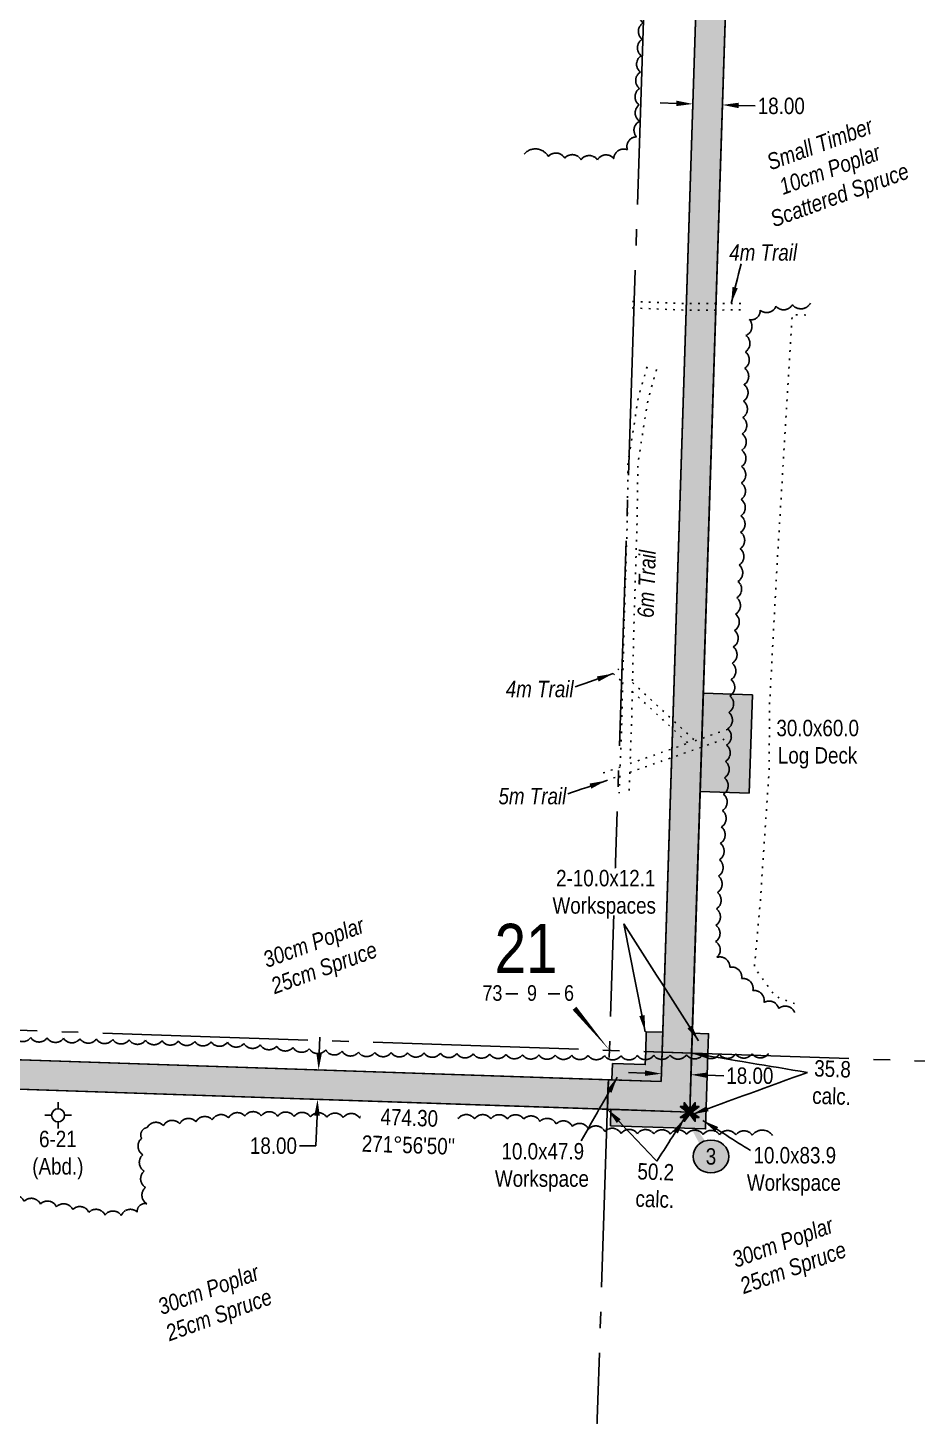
# Model space of a CAD drawing. Extents: x 350042 to 357443, y 6133812 to 6137998.
# Drawn here: x 352465 to 353007, y 6134611 to 6135457 of the extents above; entities that cross this region are included whole.
import ezdxf
from ezdxf.enums import TextEntityAlignment as Align

# ---------------------------------------------------------------- set-up
doc = ezdxf.new("R2010")
doc.units = 0
doc.header["$LTSCALE"] = 5
doc.header["$PDSIZE"] = 0.5
for name, pattern in [('0', [1, 1, 0]), ('foc-QUARTERLINE', [33, 25, -3, 2, -3]), ('foc-TOPO', [1, 0.2, -0.8])]:
    doc.linetypes.add(name, pattern=pattern)
doc.layers.get('Defpoints').update_dxf_attribs({"color": 9})
for name, color, linetype in [('10', 1, 'Continuous'), ('9', 3, 'Continuous'), ('DETAIL-T', 7, 'Continuous'), ('F-WS-S', 190, 'Continuous'), ('L-BD1', 253, 'Continuous'), ('L-MON', 1, 'Continuous'), ('L-SECLBL', 7, 'Continuous'), ('L-SECQ', 8, 'foc-QUARTERLINE'), ('P-ELEVATION', 7, 'Continuous'), ('P-IOP3', 10, 'Continuous'), ('P-IOP3-H', 21, 'Continuous'), ('P-IOP4', 10, 'Continuous'), ('P-IOP4-H', 21, 'Continuous'), ('P-IOP5', 10, 'Continuous'), ('P-IOP5-H', 21, 'Continuous'), ('P-LTO', 14, 'Continuous'), ('P-PROPOSED', 10, 'Continuous'), ('P-PROPOSED-H', 21, 'Continuous'), ('P-TEMP-BLUE-T', 146, 'Continuous'), ('P-TEMP-BLUE3', 146, 'Continuous'), ('P-TEMP-BLUE4', 146, 'Continuous'), ('P-TXT', 4, 'Continuous'), ('T-BUSH', 110, '0'), ('T-BUSH-T', 110, 'Continuous'), ('T-GENERAL', 48, 'foc-TOPO'), ('T-VEGETATION CHANGE', 104, 'foc-TOPO')]:
    doc.layers.add(name, color=color, linetype=linetype)
doc.layers.add('F-WS-T', color=190, linetype='Continuous', lineweight=9)
doc.layers.add('T-TEXT', color=48, linetype='Continuous', lineweight=18)
doc.layers.add('P-TEMP-BLUE-H3', color=7, linetype='Continuous', true_color=0x99e6ff)
doc.layers.add('P-TEMP-BLUE-H4', color=7, linetype='Continuous', true_color=0x99e6ff)
doc.styles.add('175L', font='ARIALN.TTF', dxfattribs={"height": 10})
doc.styles.add('80', font='ARIALN.TTF', dxfattribs={"height": 10})
doc.styles.add('80CG', font='ARIALN.TTF', dxfattribs={"height": 10})
doc.styles.add('80L', font='ARIALN.TTF', dxfattribs={"height": 10})
doc.styles.add('SIMPLEX', font='ARIALN.TTF')
doc.dimstyles.new('Compass 5 000', dxfattribs={"dimscale": 5, "dimtxt": 9, "dimasz": 2, "dimexe": 0.2, "dimexo": 0.0625, "dimgap": 0.5, "dimtad": 0, "dimtih": 1, "dimtoh": 1, "dimzin": 0, "dimdsep": 46, "dimtxsty": '80CG', "dimcen": 0.1, "dimse1": 1, "dimse2": 1, "dimclrd": 256, "dimclrt": 256, "dimaunit": 1, "dimadec": 4, "dimazin": 0, "dimtfac": 0.06, "dimtofl": 0, "dimtmove": 0, "dimatfit": 1, "dimfxl": 0.2, "dimtolj": 1, "dimtzin": 0, "dimlwd": -1, "dimarcsym": 0})

# ---------------------------------------------------------------- blocks, each defined once
blk = doc.blocks.new('L-SECLBL')
at = {"layer": '9', "color": 7}
for p, q in [((-5.08, -27.83), (-12.29, -27.83)), ((20.7, -27.83), (13.5, -27.83))]:
    blk.add_line(p, q, dxfattribs=at)
at = {"layer": '10', "color": 2, "style": 'SIMPLEX'}
blk.add_attdef('SEC', text='', height=30, dxfattribs=at).set_placement((0, 0), align=Align.MIDDLE)
at = {"layer": '10', "color": 5, "style": '80L'}
blk.add_attdef('TWP', text='', height=9.5, dxfattribs=at).set_placement((-14.43, -27.37), align=Align.MIDDLE_RIGHT)
blk.add_attdef('RGE', text='', height=9.5, dxfattribs=at).set_placement((3.62, -27.37), align=Align.MIDDLE_CENTER)
blk.add_attdef('MER', text='', height=9.5, dxfattribs=at).set_placement((23.17, -27.37), align=Align.MIDDLE_LEFT)
blk = doc.blocks.new('GABD')
for p, q in [((-0.81, 0), (-1.62, 0)), ((0, 0.81), (0, 1.62)), ((1.62, 0), (0.81, 0)), ((0, -0.81), (0, -1.62))]:
    blk.add_line(p, q)
blk.add_circle((0, 0), 0.8)
blk = doc.blocks.new('TEMP')
h = blk.add_hatch(color=255)
h.dxf.hatch_style = 1
h.paths.add_polyline_path([(0, 0.25), (-0.67, 1.15), (-0.67, 0.67), (-1.15, 0.67), (-0.25, 0), (-1.15, -0.67), (-0.67, -0.67), (-0.67, -1.15), (0, -0.25), (0.67, -1.15), (0.67, -0.67), (1.15, -0.67), (0.25, 0), (1.15, 0.67), (0.67, 0.67), (0.67, 1.15)])
h.paths.add_polyline_path([(0.57, 0.85), (0.57, 0.57), (0.85, 0.57), (0.08, 0), (0.85, -0.57), (0.57, -0.57), (0.57, -0.85), (0, -0.08), (-0.57, -0.85), (-0.57, -0.57), (-0.85, -0.57), (-0.08, 0), (-0.85, 0.57), (-0.57, 0.57), (-0.57, 0.85), (0, 0.08)], flags=16)
h = blk.add_hatch(color=1)
h.dxf.hatch_style = 1
h.paths.add_polyline_path([(0, 0.08), (-0.57, 0.85), (-0.57, 0.57), (-0.85, 0.57), (-0.08, 0), (-0.85, -0.57), (-0.57, -0.57), (-0.57, -0.85), (0, -0.08), (0.57, -0.85), (0.57, -0.57), (0.85, -0.57), (0.08, 0), (0.85, 0.57), (0.57, 0.57), (0.57, 0.85)])
at = {"color": 1}
for p, q in [((-0.08, 0), (0.08, 0)), ((0, 0.08), (0, -0.08))]:
    blk.add_line(p, q, dxfattribs=at)
at = {"color": 255, "flags": 128}
blk.add_lwpolyline([(-0.25, 0), (-1.15, 0.67), (-0.67, 0.67), (-0.67, 1.15), (0, 0.25), (0.67, 1.15), (0.67, 0.67), (1.15, 0.67), (0.25, 0), (1.15, -0.67), (0.67, -0.67), (0.67, -1.15), (0, -0.25), (-0.67, -1.15), (-0.67, -0.67), (-1.15, -0.67)], close=True, dxfattribs=at)
at = {"color": 1, "flags": 128}
blk.add_lwpolyline([(-0.08, 0), (-0.85, 0.57), (-0.57, 0.57), (-0.57, 0.85), (0, 0.08), (0.57, 0.85), (0.57, 0.57), (0.85, 0.57), (0.08, 0), (0.85, -0.57), (0.57, -0.57), (0.57, -0.85), (0, -0.08), (-0.57, -0.85), (-0.57, -0.57), (-0.85, -0.57)], close=True, dxfattribs=at)
blk = doc.blocks.new('*D436')
at = {"layer": 'Defpoints', "color": 0, "transparency": 16777216}
for p in [(352870.62, 6135414.83), (352888.45, 6135409.69), (352888.61, 6135414.24)]:
    blk.add_point(p, dxfattribs=at)
at = {"layer": 'P-TXT', "transparency": 16777216}
for p, q in [((352860.47, 6135410.61), (352850.48, 6135410.94)), ((352898.45, 6135409.36), (352908.44, 6135409.03))]:
    blk.add_line(p, q, dxfattribs=at)
for points in [[(352860.53, 6135412.28), (352860.42, 6135408.95), (352870.47, 6135410.28)], [(352898.5, 6135411.02), (352898.39, 6135407.69), (352888.45, 6135409.69)]]:
    blk.add_solid(points, dxfattribs=at)
at = {"layer": 'P-TXT', "transparency": 16777216, "insert": (352924.38, 6135409.03), "char_height": 10, "attachment_point": 5, "style": '80CG'}
blk.add_mtext('\\A1;18.00', dxfattribs=at)
blk = doc.blocks.new('*D437')
at = {"layer": 'Defpoints', "color": 0, "transparency": 16777216}
for p in [(352851.28, 6134818.14), (352869.26, 6134817.55), (352869.3, 6134818.76)]:
    blk.add_point(p, dxfattribs=at)
at = {"layer": 'P-TXT', "transparency": 16777216}
for p, q in [((352841.32, 6134819.68), (352831.33, 6134820.01)), ((352879.3, 6134818.43), (352889.29, 6134818.09))]:
    blk.add_line(p, q, dxfattribs=at)
for points in [[(352841.38, 6134821.35), (352841.27, 6134818.02), (352851.32, 6134819.35)], [(352879.35, 6134820.09), (352879.24, 6134816.76), (352869.3, 6134818.76)]]:
    blk.add_solid(points, dxfattribs=at)
at = {"layer": 'P-TXT', "transparency": 16777216, "insert": (352905.23, 6134818.09), "char_height": 10, "attachment_point": 5, "style": '80CG'}
blk.add_mtext('\\A1;18.00', dxfattribs=at)
blk = doc.blocks.new('*D438')
at = {"layer": 'Defpoints', "color": 0, "transparency": 16777216}
for p in [(352612.3, 6134822.74), (352611.69, 6134804.76), (352641.83, 6134803.73)]:
    blk.add_point(p, dxfattribs=at)
at = {"layer": 'P-TXT', "transparency": 16777216}
for p, q in [((352642.78, 6134831.71), (352643.12, 6134841.71)), ((352641.49, 6134793.74), (352640.87, 6134775.44)), ((352640.87, 6134775.44), (352630.87, 6134775.44))]:
    blk.add_line(p, q, dxfattribs=at)
for points in [[(352641.11, 6134831.77), (352644.44, 6134831.66), (352642.44, 6134821.72)], [(352639.82, 6134793.8), (352643.15, 6134793.68), (352641.83, 6134803.73)]]:
    blk.add_solid(points, dxfattribs=at)
at = {"layer": 'P-TXT', "transparency": 16777216, "insert": (352614.93, 6134775.44), "char_height": 10, "attachment_point": 5, "style": '80CG'}
blk.add_mtext('\\A1;18.00', dxfattribs=at)
blk = doc.blocks.new('*U479')
at = {"layer": 'P-ELEVATION'}
h = blk.add_hatch(color=111, dxfattribs=at)
h.dxf.hatch_style = 1
edge = h.paths.add_edge_path()
edge.add_ellipse((0, 0), major_axis=(-10.94, 0), ratio=0.913794, start_angle=0, end_angle=360)
at = {"layer": 'P-ELEVATION', "color": 7, "flags": 128}
blk.add_lwpolyline([(0, 0, 5, 0, 0), (-22.4, 36.4, 0, 0, 0)], format="xyseb", dxfattribs=at)
at = {"layer": 'P-ELEVATION', "color": 7}
blk.add_ellipse((0, 0), major_axis=(-10.94, 0), ratio=0.913794, dxfattribs=at)
at = {"layer": 'P-ELEVATION', "style": '80'}
blk.add_attdef('BEND', text='', height=10, dxfattribs=at).set_placement((0, 0), align=Align.MIDDLE_CENTER)

msp = doc.modelspace()

# ---------------------------------------------------------------- hatches: boundary and pattern name
at = {"layer": 'P-IOP3-H'}
h = msp.add_hatch(color=256, dxfattribs=at)
h.dxf.hatch_style = 1
h.paths.add_polyline_path([(352869.727, 6134831.867), (352895.778, 6135635.633), (352877.793, 6135636.249), (352851.742, 6134832.481)])
at = {"layer": 'P-IOP4-H'}
h = msp.add_hatch(color=256, dxfattribs=at)
h.dxf.hatch_style = 1
h.paths.add_polyline_path([(352818.439, 6134797.728), (352868.565, 6134796.024), (352869.727, 6134831.867), (352851.742, 6134832.481), (352851.163, 6134814.621), (352819.034, 6134815.714)])
at = {"layer": 'P-IOP5-H'}
h = msp.add_hatch(color=256, dxfattribs=at)
h.dxf.hatch_style = 1
h.paths.add_polyline_path([(352818.439, 6134797.728), (352250.771, 6134817.028), (352249.168, 6134770.057), (352231.183, 6134770.669), (352233.4, 6134835.624), (352819.034, 6134815.714)])
at = {"layer": 'P-PROPOSED-H'}
h = msp.add_hatch(color=256, dxfattribs=at)
h.dxf.hatch_style = 1
h.paths.add_polyline_path([(352877.793, 6135636.249), (352851.163, 6134814.621), (352233.4, 6134835.624), (352231.183, 6134770.669), (352249.168, 6134770.057), (352250.771, 6134817.028), (352868.565, 6134796.024), (352895.778, 6135635.633)])
at = {"layer": 'P-TEMP-BLUE-H3'}
h = msp.add_hatch(color=256, dxfattribs=at)
h.dxf.hatch_style = 1
h.paths.add_polyline_path([(352904.868, 6134990.228), (352906.811, 6135050.185), (352876.836, 6135051.19), (352874.892, 6134991.236)])
h = msp.add_hatch(color=256, dxfattribs=at)
h.dxf.hatch_style = 1
h.paths.add_polyline_path([(352841.751, 6134832.822), (352842.143, 6134844.922), (352852.135, 6134844.598), (352851.742, 6134832.481)])
h = msp.add_hatch(color=256, dxfattribs=at)
h.dxf.hatch_style = 1
h.paths.add_polyline_path([(352870.121, 6134844.015), (352880.113, 6134843.691), (352879.719, 6134831.526), (352869.727, 6134831.867)])
at = {"layer": 'P-TEMP-BLUE-H4'}
h = msp.add_hatch(color=256, dxfattribs=at)
h.dxf.hatch_style = 1
h.paths.add_polyline_path([(352821.528, 6134825.632), (352841.496, 6134824.953), (352841.751, 6134832.822), (352851.742, 6134832.481), (352851.163, 6134814.621), (352821.188, 6134815.641)])
h = msp.add_hatch(color=256, dxfattribs=at)
h.dxf.hatch_style = 1
h.paths.add_polyline_path([(352820.237, 6134787.664), (352878.233, 6134785.692), (352879.719, 6134831.526), (352869.727, 6134831.867), (352868.565, 6134796.024), (352820.577, 6134797.656)])

# ---------------------------------------------------------------- linework, layer by layer
at = {"layer": 'Defpoints'}
msp.add_point((352483.713, 6134794.002), dxfattribs=at)
at = {"layer": 'L-SECLBL', "flags": 128}
msp.add_lwpolyline([(352820.074, 6134833.271, 0, 3, 0), (352798.402, 6134859.216, 0, 0, 0)], format="xyseb", dxfattribs=at)
at = {"layer": 'L-SECQ', "flags": 128}
for points in [[(352793.012, 6134029.67), (352846.234, 6135637.328)], [(352016.188, 6134860.996), (353623.181, 6134806.154)]]:
    msp.add_lwpolyline(points, dxfattribs=at)
at = {"layer": 'P-IOP4', "flags": 128}
msp.add_lwpolyline([(352818.439, 6134797.728), (352868.565, 6134796.024), (352869.727, 6134831.867), (352851.742, 6134832.481), (352851.163, 6134814.621), (352819.034, 6134815.714)], close=True, dxfattribs=at)
at = {"layer": 'P-IOP5', "flags": 128}
msp.add_lwpolyline([(352818.439, 6134797.728), (352250.771, 6134817.028), (352249.168, 6134770.057), (352231.183, 6134770.669), (352233.4, 6134835.624), (352819.034, 6134815.714)], close=True, dxfattribs=at)
at = {"layer": 'P-TEMP-BLUE3', "flags": 128}
for points in [[(352904.868, 6134990.228), (352906.811, 6135050.185), (352876.836, 6135051.19), (352874.892, 6134991.236)], [(352841.751, 6134832.822), (352842.143, 6134844.922), (352852.135, 6134844.598), (352851.742, 6134832.481)], [(352870.121, 6134844.015), (352880.113, 6134843.691), (352879.719, 6134831.526), (352869.727, 6134831.867)]]:
    msp.add_lwpolyline(points, close=True, dxfattribs=at)
at = {"layer": 'P-TEMP-BLUE4', "flags": 128}
for points in [[(352821.528, 6134825.632), (352841.496, 6134824.953), (352841.751, 6134832.822), (352851.742, 6134832.481), (352851.163, 6134814.621), (352821.188, 6134815.641)], [(352820.237, 6134787.664), (352878.233, 6134785.692), (352879.719, 6134831.526), (352869.727, 6134831.867), (352868.565, 6134796.024), (352820.577, 6134797.656)]]:
    msp.add_lwpolyline(points, close=True, dxfattribs=at)
at = {"layer": 'T-BUSH', "flags": 128}
for points in [[(352905.373, 6135630.788, 0.5205671), (352895.379, 6135631.038, 0.5205671), (352885.384, 6135631.289, 0.5205671), (352875.39, 6135631.539, 0.5205671), (352865.396, 6135631.79, 0.5205671), (352855.401, 6135632.04, 0.5205671), (352847.439, 6135629.43, 0.5205671), (352846.963, 6135619.443, 0.5205671), (352846.487, 6135609.457, 0.5205671), (352846.011, 6135599.471, 0.5205671), (352845.536, 6135589.485, 0.5205671), (352845.06, 6135579.499, 0.5205671), (352844.612, 6135569.512, 0.5205671), (352844.249, 6135559.521, 0.5205671), (352843.886, 6135549.53, 0.5205671), (352843.523, 6135539.539, 0.5205671), (352843.16, 6135529.548, 0.5205671), (352842.797, 6135519.557, 0.5205671), (352842.434, 6135509.567, 0.5205671), (352842.071, 6135499.576, 0.5205671), (352841.708, 6135489.585, 0.5205671), (352841.275, 6135479.597, 0.5205671), (352840.726, 6135469.615, 0.5205671), (352840.178, 6135459.632, 0.5205671), (352839.63, 6135449.65, 0.5205671), (352839.082, 6135439.668, 0.5205671), (352838.534, 6135429.685, 0.5205671), (352837.986, 6135419.703, 0.5205671), (352837.744, 6135409.718, 0.5205671), (352838.144, 6135399.729, 0.5205671), (352836.249, 6135390.2, 0.5205671), (352830.645, 6135382.287, 0.5205671), (352822.282, 6135377.035, 0.5205671), (352812.344, 6135376.227, 0.5205671), (352802.347, 6135376.261, 0.5205671), (352792.399, 6135377.248, 0.5205671), (352782.452, 6135378.251, 0.5205671), (352767.657, 6135379.742, 0.5205671)], [(352932.506, 6134856.678, 0.5205671), (352922.785, 6134859.015, 0.5205671), (352913.86, 6134862.717, 0.5205671), (352907.04, 6134870.026, 0.5205671), (352900.22, 6134877.336, 0.5205671), (352893.029, 6134884.232, 0.5205671), (352885.024, 6134890.221, 0.5205671), (352884.384, 6134899.836, 0.5205671), (352884.522, 6134909.832, 0.5205671), (352884.818, 6134919.823, 0.5205671), (352885.43, 6134929.801, 0.5205671), (352886.041, 6134939.78, 0.5205671), (352886.652, 6134949.759, 0.5205671), (352887.264, 6134959.738, 0.5205671), (352887.875, 6134969.716, 0.5205671), (352888.486, 6134979.695, 0.5205671), (352889.098, 6134989.674, 0.5205671), (352889.709, 6134999.652, 0.5205671), (352890.32, 6135009.631, 0.5205671), (352890.984, 6135019.607, 0.5205671), (352891.679, 6135029.58, 0.5205671), (352892.375, 6135039.553, 0.5205671), (352893.07, 6135049.526, 0.5205671), (352893.765, 6135059.499, 0.5205671), (352894.46, 6135069.473, 0.5205671), (352895.156, 6135079.446, 0.5205671), (352895.851, 6135089.419, 0.5205671), (352896.546, 6135099.392, 0.5205671), (352897.241, 6135109.366, 0.5205671), (352897.937, 6135119.339, 0.5205671), (352898.632, 6135129.312, 0.5205671), (352899.327, 6135139.285, 0.5205671), (352899.623, 6135149.275, 0.5205671), (352899.764, 6135159.272, 0.5205671), (352899.905, 6135169.268, 0.5205671), (352900.045, 6135179.265, 0.5205671), (352900.186, 6135189.261, 0.5205671), (352900.326, 6135199.258, 0.5205671), (352900.561, 6135209.251, 0.5205671), (352900.947, 6135219.241, 0.5205671), (352901.333, 6135229.231, 0.5205671), (352901.718, 6135239.221, 0.5205671), (352902.104, 6135249.211, 0.5205671), (352902.49, 6135259.201, 0.5205671), (352902.875, 6135269.191, 0.5205671), (352904.896, 6135278.892, 0.5205671), (352911.43, 6135284.671, 0.5205671), (352921.148, 6135287.02, 0.5205671), (352931.107, 6135287.882, 0.5205671), (352942.117, 6135288.809, 0.5205671)], [(352916.622, 6134831.691, -0.5205671), (352906.626, 6134831.535, -0.5205671), (352896.63, 6134831.38, -0.5205671), (352886.634, 6134831.225, -0.5205671), (352876.637, 6134831.069, -0.5205671), (352866.641, 6134830.914, -0.5205671), (352856.645, 6134830.758, -0.5205671), (352846.649, 6134830.603, -0.5205671), (352836.653, 6134830.447, -0.5205671), (352826.656, 6134830.342, -0.5205671), (352816.659, 6134830.436, -0.5205671), (352806.662, 6134830.529, -0.5205671), (352796.665, 6134830.622, -0.5205671), (352786.668, 6134830.716, -0.5205671), (352776.671, 6134830.809, -0.5205671), (352766.675, 6134830.963, -0.5205671), (352756.679, 6134831.145, -0.5205671), (352746.683, 6134831.327, -0.5205671), (352736.688, 6134831.509, -0.5205671), (352726.692, 6134831.691, -0.5205671), (352716.696, 6134831.873, -0.5205671), (352706.7, 6134832.031, -0.5205671), (352696.703, 6134832.142, -0.5205671), (352686.706, 6134832.252, -0.5205671), (352676.709, 6134832.363, -0.5205671), (352666.713, 6134832.473, -0.5205671), (352656.735, 6134833.016, -0.5205671), (352646.769, 6134833.809, -0.5205671), (352636.803, 6134834.602, -0.5205671), (352626.837, 6134835.395, -0.5205671), (352616.872, 6134836.188, -0.5205671), (352606.906, 6134836.981, -0.5205671), (352596.94, 6134837.774, -0.5205671), (352586.974, 6134838.564, -0.5205671), (352576.979, 6134838.8, -0.5205671), (352566.984, 6134839.035, -0.5205671), (352556.99, 6134839.27, -0.5205671), (352546.995, 6134839.505, -0.5205671), (352537, 6134839.74, -0.5205671), (352527.006, 6134839.975, -0.5205671), (352517.011, 6134840.21, -0.5205671), (352507.016, 6134840.446, -0.5205671), (352497.022, 6134840.681, -0.5205671), (352487.027, 6134840.916, -0.5205671), (352477.032, 6134841.151, -0.5205671), (352467.038, 6134841.386, -0.5205671), (352457.043, 6134841.621, -0.5205671), (352447.048, 6134841.856, -0.5205671), (352437.053, 6134842.091, -0.5205671), (352430.16, 6134835.421, -0.5205671), (352421.093, 6134833.051, -0.5205671), (352411.109, 6134832.53, -0.5205671), (352401.125, 6134832.009, -0.5205671), (352391.141, 6134831.488, -0.5205671), (352381.297, 6134829.767, -0.5205671), (352371.46, 6134827.982, -0.5205671), (352361.623, 6134826.196, -0.5205671), (352355.202, 6134818.85, -0.5205671), (352346.974, 6134815.437, -0.5205671), (352336.98, 6134815.697, -0.5205671), (352326.986, 6134815.956, -0.5205671), (352316.992, 6134816.216, -0.5205671), (352306.998, 6134816.476, -0.5205671), (352297.004, 6134816.736, -0.5205671), (352287.01, 6134816.995, -0.5205671), (352277.016, 6134817.255, -0.5205671), (352267.022, 6134817.515, -0.5205671), (352257.028, 6134817.775, -0.5205671), (352247.033, 6134818.034, -0.5205671), (352245.684, 6134826.381, -0.5205671), (352246.09, 6134836.37, -0.5205671), (352246.496, 6134846.359, -0.5205671), (352245.142, 6134854.823, -0.5205671), (352235.197, 6134855.844, -0.5205671), (352225.251, 6134856.864, -0.5205671), (352215.306, 6134857.885, -0.5205671), (352205.361, 6134858.905, -0.5205671), (352201.223, 6134852.15, -0.5205671), (352199.378, 6134842.324, -0.5205671), (352197.533, 6134832.499, -0.5205671), (352200.708, 6134823.74, -0.5205671), (352206.391, 6134815.515, -0.5205671), (352210.596, 6134806.832, -0.5205671), (352210.566, 6134796.834, -0.5205671), (352210.535, 6134786.837, -0.5205671), (352210.505, 6134776.84, -0.5205671), (352210.474, 6134766.842, -0.5205671), (352210.444, 6134756.845, -0.5205671), (352210.425, 6134750.582, -0.5205671)], [(352395.204, 6134742.744, -0.5205671), (352395.509, 6134752.737, -0.5205671), (352395.814, 6134762.73, -0.5205671), (352396.12, 6134772.723, -0.5205671), (352401.3, 6134777.76, -0.5205671), (352411.297, 6134777.901, -0.5205671), (352421.293, 6134778.042, -0.5205671), (352428.688, 6134773.186, -0.5205671), (352434.307, 6134764.917, -0.5205671), (352439.926, 6134756.648, -0.5205671), (352445.545, 6134748.379, -0.5205671), (352453.213, 6134743.297, -0.5205671), (352463.068, 6134741.621, -0.5205671), (352472.924, 6134739.946, -0.5205671), (352482.78, 6134738.27, -0.5205671), (352492.636, 6134736.594, -0.5205671), (352502.492, 6134734.918, -0.5205671), (352512.348, 6134733.242, -0.5205671), (352522.175, 6134733.001, -0.5205671), (352531.952, 6134735.085, -0.5205671), (352537.817, 6134740.086, -0.5205671), (352537.019, 6134750.052, -0.5205671), (352536.222, 6134760.018, -0.5205671), (352535.424, 6134769.983, -0.5205671), (352534.627, 6134779.949, -0.5205671), (352537.956, 6134786.532, -0.5205671), (352547.884, 6134787.709, -0.5205671), (352557.812, 6134788.886, -0.5205671), (352567.74, 6134790.063, -0.5205671), (352577.668, 6134791.24, -0.5205671), (352587.596, 6134792.417, -0.5205671), (352597.524, 6134793.594, -0.5205671), (352607.503, 6134793.702, -0.5205671), (352617.499, 6134793.488, -0.5205671), (352627.494, 6134793.274, -0.5205671), (352637.489, 6134793.06, -0.5205671), (352647.484, 6134792.846, -0.5205671), (352657.479, 6134792.633, -0.5205671), (352667.474, 6134792.419, -0.5205671), (352677.47, 6134792.205, -0.5205671), (352687.465, 6134792.031, -0.5205671), (352697.463, 6134791.994, -0.5205671), (352707.46, 6134791.957, -0.5205671), (352717.457, 6134791.92, -0.5205671), (352727.455, 6134791.883, -0.5205671), (352737.452, 6134791.847, -0.5205671), (352747.449, 6134791.81, -0.5205671), (352757.447, 6134791.773, -0.5205671), (352767.444, 6134791.736, -0.5205671), (352777.33, 6134790.292, -0.5205671), (352787.208, 6134788.751, -0.5205671), (352797.086, 6134787.21, -0.5205671), (352806.964, 6134785.669, -0.5205671), (352816.842, 6134784.129, -0.5205671), (352826.744, 6134782.881, -0.5205671), (352836.741, 6134782.766, -0.5205671), (352846.738, 6134782.652, -0.5205671), (352856.735, 6134782.537, -0.5205671), (352866.731, 6134782.422, -0.5205671), (352876.728, 6134782.308, -0.5205671), (352886.725, 6134782.186, -0.5205671), (352896.721, 6134782.037, -0.5205671), (352906.717, 6134781.888, -0.5205671), (352919.005, 6134781.705, -0.5205671)]]:
    msp.add_lwpolyline(points, format="xyb", dxfattribs=at)
at = {"layer": 'T-GENERAL', "flags": 128}
for points in [[(352833.77, 6135289.962), (352866.244, 6135288.619), (352899.659, 6135288.761)], [(352833.604, 6135285.966), (352866.17, 6135284.619), (352899.677, 6135284.763)], [(352842.58, 6135250.076), (352837.25, 6135231.286), (352833.758, 6135209.109), (352830.994, 6135191.744), (352830.521, 6135155.961), (352828.61, 6135093.873), (352827.864, 6135063.155)], [(352848.35, 6135248.44), (352843.12, 6135229.996), (352839.682, 6135208.171), (352836.986, 6135191.23), (352836.519, 6135155.829), (352834.606, 6135093.707), (352833.731, 6135057.7)], [(352821.977, 6135063.168), (352827.734, 6135057.816)], [(352824.701, 6135066.096), (352827.864, 6135063.155)], [(352827.734, 6135057.816), (352827.067, 6135030.37), (352826.184, 6135006.241)], [(352833.731, 6135057.7), (352871.862, 6135022.246)], [(352833.602, 6135052.36), (352833.063, 6135030.188), (352832.264, 6135008.372)], [(352833.602, 6135052.36), (352867.597, 6135020.752)], [(352871.862, 6135022.246), (352892.527, 6135029.487)], [(352832.068, 6135003.006), (352894.179, 6135024.769)], [(352832.264, 6135008.372), (352867.597, 6135020.752)], [(352815.855, 6135002.622), (352826.184, 6135006.241)], [(352832.068, 6135003.006), (352831.593, 6134990.046)], [(352817.507, 6134997.904), (352825.987, 6135000.875)], [(352825.987, 6135000.875), (352825.599, 6134990.266)]]:
    msp.add_lwpolyline(points, dxfattribs=at)
at = {"layer": 'T-VEGETATION CHANGE', "flags": 128}
msp.add_lwpolyline([(352932.472, 6134862.045), (352920.729, 6134866.572), (352907.973, 6134884.147), (352911.554, 6134923.711), (352916.931, 6135003.866), (352917.272, 6135045.163), (352922.008, 6135132.829), (352931.015, 6135281.833), (352942.307, 6135281.59)], dxfattribs=at)

# ---------------------------------------------------------------- block references
at = {"layer": 'F-WS-S', "xscale": 4.999999999999964, "yscale": 4.999999999999964, "zscale": 4.999999999999964}
msp.add_blockref('GABD', (352483.713, 6134794.002), dxfattribs=at)
at = {"layer": 'L-MON', "xscale": 4.998719999999982, "yscale": 4.998719999999982, "zscale": 4.998719999999982}
msp.add_blockref('TEMP', (352868.565, 6134796.024), dxfattribs=at)
at = {"layer": 'L-SECLBL'}
msp.add_blockref('L-SECLBL', (352768.842, 6134895.908), dxfattribs=at).add_auto_attribs({'SEC': '21', 'TWP': '73', 'RGE': '9', 'MER': '6'})

# ---------------------------------------------------------------- texts
at = {"layer": 'F-WS-T', "insert": (352483.585, 6134769.76), "char_height": 10, "attachment_point": 5, "style": '80CG'}
msp.add_mtext('\\A1;6-21\\P(Abd.)', dxfattribs=at)
at = {"layer": 'P-TEMP-BLUE-T', "char_height": 9.99744, "attachment_point": 1, "style": '175L'}
for s, insert in [('\\pi0.27844;30.0x60.0\\P\\pi1.1616;Log Deck', (352921.129, 6135035.007)), ('\\pi0.63988;10.0x47.9\\P\\pi-3.3905;Workspace', (352753.277, 6134777.115)), ('\\pi0.63988;10.0x83.9\\P\\pi-3.3905;Workspace', (352906.828, 6134774.681))]:
    msp.add_mtext_dynamic_manual_height_columns(s, width=49.84849, gutter_width=49.987, heights=[0], dxfattribs=dict(at, insert=insert))
at = {"layer": 'T-BUSH-T', "char_height": 9.99744, "attachment_point": 1, "rotation": 20, "style": '175L'}
for s, width, insert in [('\\pi15.137;{\\fArial Narrow|b0|i1|c0|p34;Small Timber\\P\\pi17.159;10cm Poplar\\P\\pi5.2552;Scattered Spruce}', 97.90953, (352900.216, 6135373.96)), ('\\pi1.315;{\\fArial Narrow|b0|i1|c0|p34;30cm Poplar\\P\\pi0.38755;25cm Spruce}', 67.29286, (352606.263, 6134892.698)), ('\\pi1.315;{\\fArial Narrow|b0|i1|c0|p34;30cm Poplar\\P\\pi0.38755;25cm Spruce}', 67.29286, (352892.077, 6134709.943)), ('\\pi1.315;{\\fArial Narrow|b0|i1|c0|p34;30cm Poplar\\P\\pi0.38755;25cm Spruce}', 67.29286, (352542.165, 6134681.182))]:
    msp.add_mtext_dynamic_manual_height_columns(s, width=width, gutter_width=49.987, heights=[0], dxfattribs=dict(at, insert=insert))
at = {"layer": 'T-TEXT', "char_height": 9.99744, "attachment_point": 1, "style": '175L'}
for s, insert in [('{\\fArial Narrow|b0|i1|c0|p34;4m Trail}', (352892.669, 6135324.789)), ('{\\fArial Narrow|b0|i1|c0|p34;4m Trail}', (352756.503, 6135058.788)), ('{\\fArial Narrow|b0|i1|c0|p34;5m Trail}', (352752.033, 6134993.525))]:
    msp.add_mtext_dynamic_manual_height_columns(s, width=82.41524, gutter_width=49.987, heights=[0], dxfattribs=dict(at, insert=insert))
at = {"layer": 'T-TEXT', "insert": (352836.671, 6135097.292), "char_height": 9.99744, "attachment_point": 1, "rotation": 88.236616, "style": '175L'}
msp.add_mtext_dynamic_manual_height_columns('{\\fArial Narrow|b0|i1|c0|p34;6m Trail}', width=82.41524, gutter_width=49.987, heights=[0], dxfattribs=at)

# ---------------------------------------------------------------- dimensions: what is measured, and where the dimension line sits
at = {"layer": 'P-TXT'}
for p1, p2, distance, picture, middle in [((352870.62, 6135414.831), (352888.605, 6135414.236), -4.551, '*D436', (352924.382, 6135409.026)), ((352851.277, 6134818.144), (352869.262, 6134817.549), 1.208, '*D437', (352905.229, 6134818.095))]:
    dim = msp.add_aligned_dim(p1=p1, p2=p2, distance=distance, text='18.00', dimstyle='Compass 5 000', dxfattribs=at)
    dim.commit()
    dim.dimension.update_dxf_attribs({"geometry": picture, "text_midpoint": middle})
dim = msp.add_linear_dim(base=(352641.828, 6134803.733), p1=(352612.305, 6134822.742), p2=(352611.693, 6134804.757), angle=268.052792, text='18.00', dimstyle='Compass 5 000', dxfattribs=at)
dim.commit()
dim.dimension.update_dxf_attribs({"geometry": '*D438', "text_midpoint": (352614.928, 6134775.439), "dimtype": 161})

# ---------------------------------------------------------------- leaders
at = {"layer": 'P-TEMP-BLUE-T', "path_type": 1}
for points in [[(352824.428, 6134817.257), (352802.523, 6134778.469)], [(352876.579, 6134790.831), (352905.622, 6134772.549)]]:
    msp.add_leader(points, dimstyle='Compass 5 000', override={"dimgap": 0.5, "dimtad": 0}, dxfattribs=at)
at = {"layer": 'T-TEXT', "path_type": 1}
for points in [[(352893.855, 6135288.716), (352899.868, 6135312.888)], [(352821.977, 6135063.168), (352798.801, 6135055.077)], [(352817.507, 6134997.904), (352794.331, 6134989.814)]]:
    msp.add_leader(points, dimstyle='Compass 5 000', override={"dimgap": 0.5, "dimtad": 0}, dxfattribs=at)

# ---------------------------------------------------------------- next in the draw order: texts
at = {"layer": 'L-BD1', "insert": (352955.787, 6134827.331), "char_height": 9.9974, "width": 22.67264, "attachment_point": 2, "rotation": 358.0528, "style": '80L', "bg_fill": 3, "box_fill_scale": 1.1, "bg_fill_color": 256, "bg_fill_transparency": 0}
msp.add_mtext('35.8\\Pcalc.', dxfattribs=at)
at = {"layer": 'P-TEMP-BLUE-T', "insert": (352784.854, 6134943.543), "char_height": 9.99744, "attachment_point": 1, "style": '175L', "bg_fill": 3, "box_fill_scale": 1.1, "bg_fill_color": 256, "bg_fill_transparency": 0}
msp.add_mtext_dynamic_manual_height_columns('\\pi2.3073;2-10.0x12.1\\P\\pi0.12841;Workspaces', width=62.66922, gutter_width=49.987, heights=[0], dxfattribs=at)

# ---------------------------------------------------------------- next in the draw order: linework, layer by layer
at = {"layer": 'P-IOP3', "flags": 128}
msp.add_lwpolyline([(352869.727, 6134831.867), (352895.778, 6135635.633), (352877.793, 6135636.249), (352851.742, 6134832.481)], close=True, dxfattribs=at)
at = {"layer": 'P-LTO', "flags": 128}
msp.add_lwpolyline([(352877.793, 6135636.249), (352851.163, 6134814.621), (352233.4, 6134835.624), (352231.183, 6134770.669), (352249.168, 6134770.057), (352250.771, 6134817.028), (352868.565, 6134796.024), (352895.778, 6135635.633)], close=True, dxfattribs=at)

# ---------------------------------------------------------------- next in the draw order: leaders
at = {"layer": 'L-BD1', "path_type": 1}
for points in [[(352869.727, 6134831.867), (352940.339, 6134820.145)], [(352870.142, 6134794.603), (352940.339, 6134820.145)]]:
    msp.add_leader(points, dimstyle='Compass 5 000', override={"dimgap": 0.5, "dimtad": 0}, dxfattribs=at)
at = {"layer": 'P-TEMP-BLUE-T', "path_type": 1}
for points in [[(352841.447, 6134844.957), (352828.465, 6134910.689)], [(352873.98, 6134839.405), (352828.465, 6134910.689)]]:
    msp.add_leader(points, dimstyle='Compass 5 000', override={"dimgap": 0.5, "dimtad": 0}, dxfattribs=at)

# ---------------------------------------------------------------- next in the draw order: texts
at = {"layer": 'L-BD1', "attachment_point": 2, "rotation": 358.0528, "style": '80L', "bg_fill": 3, "box_fill_scale": 1.1, "bg_fill_color": 256, "bg_fill_transparency": 0}
for s, insert, char_height, width in [("474.30 271°56'50''", (352697.887, 6134797.557), 9.99744, 57.07311), ('50.2\\Pcalc.', (352848.069, 6134764.588), 9.9974, 22.67264)]:
    msp.add_mtext(s, dxfattribs=dict(at, insert=insert, char_height=char_height, width=width))

# ---------------------------------------------------------------- next in the draw order: linework, layer by layer
at = {"layer": 'P-PROPOSED', "flags": 128}
msp.add_lwpolyline([(352877.793, 6135636.249), (352851.163, 6134814.621), (352233.4, 6134835.624), (352231.183, 6134770.669), (352249.168, 6134770.057), (352250.771, 6134817.028), (352868.565, 6134796.024), (352895.778, 6135635.633)], close=True, dxfattribs=at)

# ---------------------------------------------------------------- next in the draw order: block references
at = {"layer": 'DETAIL-T', "xscale": 0.9997440000000001, "yscale": 0.9997440000000001, "zscale": 0.9997440000000001}
msp.add_blockref('*U479', (352881.531, 6134768.953), dxfattribs=at).add_auto_attribs({'BEND': '3'})

# ---------------------------------------------------------------- next in the draw order: leaders
at = {"layer": 'L-BD1', "path_type": 1}
for points in [[(352818.439, 6134797.728), (352848.461, 6134766.104)], [(352865.47, 6134792.243), (352848.461, 6134766.104)]]:
    msp.add_leader(points, dimstyle='Compass 5 000', override={"dimgap": 0.5, "dimtad": 0}, dxfattribs=at)

doc.saveas('drawing.dxf')
